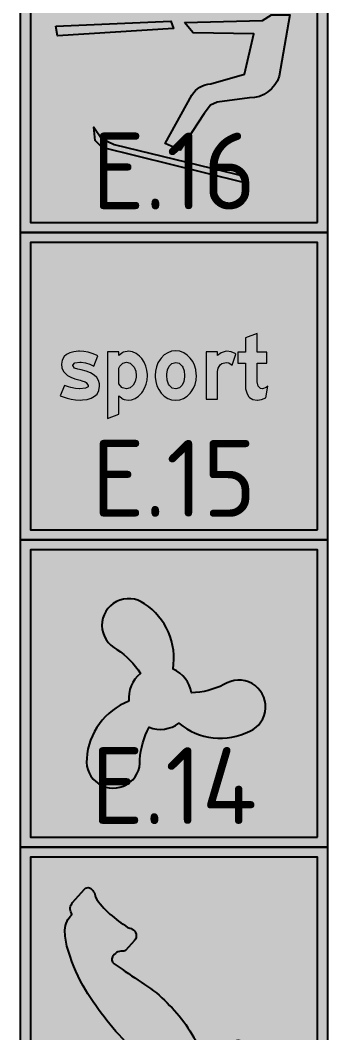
# Model space of a CAD drawing. Header units: metres. Extents: x -13 to 18, y 0 to 1289.
# Drawn here: x -5 to 5, y 683.96 to 716.91 of the extents above; entities that cross this region are included whole.
import ezdxf
from ezdxf.enums import TextEntityAlignment as Align

# ---------------------------------------------------------------- set-up
doc = ezdxf.new("R2010")
doc.units = ezdxf.units.M
doc.styles.add('NLCS-ISO', font='NLCS-ISO.ttf')

# ---------------------------------------------------------------- blocks, each defined once
blk = doc.blocks.new('SVV-VERKEERSTEKEN_E14-SO')
h = blk.add_hatch(color=7)
h.dxf.hatch_style = 1
h.paths.add_polyline_path([(4.670000000000016, 0.3300000000000409), (4.670000000000016, 9.669999999999959), (-4.670000000000016, 9.669999999999959), (-4.670000000000016, 0.3300000000000409)], flags=16)
h.paths.add_polyline_path([(5, 0), (5, 10), (-5, 10), (-5, 0)])
h = blk.add_hatch(color=146)
h.dxf.hatch_style = 1
h.paths.add_polyline_path([(4.670000000000016, 0.3300000000000409), (4.670000000000016, 9.669999999999959), (-4.670000000000016, 9.669999999999959), (-4.670000000000016, 0.3300000000000409)])
edge = h.paths.add_edge_path(flags=16)
edge.add_arc((5.530657049935739, 10.4749580115263), 9.84352022295202, 210.4357743423653, 224.633286919265, ccw=False)
edge.add_arc((2.369224123767627, 8.416689226073625), 6.077545523931341, 195.591183596211, 208.8032817395133, ccw=False)
edge.add_arc((-1.285289224449825, 7.311835800501027), 2.262036312188956, 180.304103476097, 193.5144936772664, ccw=False)
edge.add_arc((-2.813463997911919, 7.277584575218597), 0.7341667710878665, 154.8591641133509, 178.2636698714566, ccw=False)
edge.add_arc((-2.934186069663256, 7.334239882132627), 0.6008114471991746, 131.1413135052801, 154.8591641135217, ccw=False)
edge.add_arc((-3.379524047107575, 7.820106781628395), 0.06017491904770264, 326.2833188613317, 392.2566284446569)
edge.add_arc((-3.086305121399668, 8.00516157562323), 0.2865564109093259, 137.9384665713882, 212.2566284455679, ccw=False)
edge.add_line((-3.299051987400162, 8.197133833098633), (-2.905583526624469, 8.63318216112566))
edge.add_arc((-2.798541509149295, 8.543089245211279), 0.1399097101816422, 69.92524618246051, 139.9140438136932, ccw=False)
edge.add_arc((-2.906536293673208, 8.362177266888214), 0.3491223822308181, 2.0357287805745727, 63.45587540944649, ccw=False)
edge.add_arc((-0.28306740012138, 9.848644331493224), 2.710446986692896, 212.9458270726794, 228.4248465827743)
edge.add_arc((1.806815284280477, 12.3868579032991), 5.997318677438612, 229.5804422572424, 236.4541784186926)
edge.add_arc((-1.686420720947384, 6.664655208144077), 0.7456016843777773, 64.06005483435268, 76.1014969652096, ccw=False)
edge.add_arc((-1.464359900794302, 7.121161162728089), 0.2379515150507899, -42.154384519385985, 64.06005483462633, ccw=False)
edge.add_line((-1.287957128002745, 6.9614646215432), (-1.57767193833206, 6.641442061997623))
edge.add_arc((-1.632119565293245, 6.697991498021939), 0.07850084583221202, 271.0443012980723, 313.91519293133115, ccw=False)
edge.add_arc((-1.60990437187133, 5.47928586593873), 1.140407244423205, 91.04430129791072, 100.8369060912298)
edge.add_arc((-1.359745852291564, 5.913759747484443), 0.8281713423506609, 124.1222183479308, 138.0812091572685)
edge.add_arc((-1.844020127097733, 6.348560973087268), 0.17734595945233, 138.0812091572067, 236.1152716983458)
edge.add_arc((-16.24087603226601, -15.08856135219797), 25.64550581070314, 55.422193492570216, 56.115271698414006, ccw=False)
edge.add_arc((38.3331806286719, 64.08663310493546), 70.51602016385777, 235.4221934925513, 236.235203437926)
edge.add_arc((-3.024003296534508, 2.225822744341952), 3.896186635112137, 42.4013098591322, 56.23520343797679, ccw=False)
edge.add_arc((-2.846632678781099, 2.043873655889715), 3.896186635108211, 32.30474386964062, 46.13863744848521, ccw=False)
edge.add_arc((60.04787327041166, 41.81141874113036), 70.51602016390892, 212.3047438696398, 213.1177538150145)
edge.add_arc((-20.49216087012792, -10.72753802806628), 25.64550581064493, 32.42467560918959, 33.11775381503338, ccw=False)
edge.add_arc((1.304832966877966, 3.118426481852575), 0.1773459594521305, 212.4246756090675, 310.4587381502065)
edge.add_arc((0.8825122003802165, 3.613622250424951), 0.8281713423523624, 310.4587381503121, 324.4177289596498)
edge.add_arc((0.4418053469287269, 3.37461533007093), 1.14040724441885, 347.7030412160855, 357.4956460094046)
edge.add_arc((1.659549262934137, 3.321354767615685), 0.07850084583292943, 134.6247543775776, 177.4956460108365, ccw=False)
edge.add_line((1.604405510490324, 3.377225595092114), (1.931706093586399, 3.658692179694299))
edge.add_arc((2.086856049396387, 3.478277616183465), 0.2379515150501172, 24.479892473068617, 130.6943318270809, ccw=False)
edge.add_arc((1.624840204495388, 3.267920649385277), 0.7456016843794668, 12.438450342658882, 24.479892473515804, ccw=False)
edge.add_arc((7.434192633322692, 6.614220969207685), 5.997318677443617, 212.0857688888552, 218.9595050503054)
edge.add_arc((4.843552990230061, 4.589690403785893), 2.710446986693681, 220.1151007247899, 235.5941202348848)
edge.add_arc((3.290722626840411, 2.00494839884079), 0.3491223822303015, 25.084071898058312, 86.50421852693017, ccw=False)
edge.add_arc((3.474327572742427, 2.10829848943209), 0.1399097101814935, -51.37409650585539, 18.61470112537728, ccw=False)
edge.add_line((3.561663811176913, 1.99899566028671), (3.115731489566315, 1.6167654436058))
edge.add_arc((2.929242342692984, 1.834334684840209), 0.2865564109086711, 236.2833188621405, 310.6014807363202, ccw=False)
edge.add_arc((2.736776420803514, 1.545926148065973), 0.06017491904727468, 56.28331886212171, 122.2566284454469)
edge.add_arc((2.262414464114299, 2.0034994123953), 0.6008114472021712, 293.6807831938961, 317.3986338021376, ccw=False)
edge.add_arc((2.208853545948088, 2.125625865112942), 0.7341667710861531, 270.27627743595673, 293.6807831940624, ccw=False)
edge.add_arc((2.282031496637719, 3.652431770329674), 2.262036312185038, 255.02545363048722, 268.23584383165655, ccw=False)
edge.add_arc((3.479643099013023, 7.277606987364102), 6.077545523932984, 239.7366655680621, 252.9487637113644, ccw=False)
edge.add_arc((5.617796844842819, 10.38556887564996), 9.843520222955663, 223.9066603883181, 238.1041729652179, ccw=False)
h = blk.add_hatch(color=7)
h.dxf.hatch_style = 1
edge = h.paths.add_edge_path()
edge.add_arc((5.530657049935739, 10.4749580115263), 9.84352022295202, 210.4357743423653, 224.633286919265, ccw=False)
edge.add_arc((2.369224123767627, 8.416689226073625), 6.077545523931341, 195.591183596211, 208.8032817395133, ccw=False)
edge.add_arc((-1.285289224449825, 7.311835800501027), 2.262036312188956, 180.304103476097, 193.5144936772664, ccw=False)
edge.add_arc((-2.813463997911919, 7.277584575218597), 0.7341667710878665, 154.8591641133509, 178.2636698714566, ccw=False)
edge.add_arc((-2.934186069663256, 7.334239882132627), 0.6008114471991746, 131.1413135052801, 154.8591641135217, ccw=False)
edge.add_arc((-3.379524047107575, 7.820106781628395), 0.06017491904770264, 326.2833188613317, 392.2566284446569)
edge.add_arc((-3.086305121399668, 8.00516157562323), 0.2865564109093259, 137.9384665713882, 212.2566284455679, ccw=False)
edge.add_line((-3.299051987400162, 8.197133833098633), (-2.905583526624469, 8.63318216112566))
edge.add_arc((-2.798541509149295, 8.543089245211279), 0.1399097101816422, 69.92524618246051, 139.9140438136932, ccw=False)
edge.add_arc((-2.906536293673208, 8.362177266888214), 0.3491223822308181, 2.0357287805745727, 63.45587540944649, ccw=False)
edge.add_arc((-0.28306740012138, 9.848644331493224), 2.710446986692896, 212.9458270726794, 228.4248465827743)
edge.add_arc((1.806815284280477, 12.3868579032991), 5.997318677438612, 229.5804422572424, 236.4541784186926)
edge.add_arc((-1.686420720947384, 6.664655208144077), 0.7456016843777773, 64.06005483435268, 76.1014969652096, ccw=False)
edge.add_arc((-1.464359900794302, 7.121161162728089), 0.2379515150507899, -42.154384519385985, 64.06005483462633, ccw=False)
edge.add_line((-1.287957128002745, 6.9614646215432), (-1.57767193833206, 6.641442061997623))
edge.add_arc((-1.632119565293245, 6.697991498021939), 0.07850084583221202, 271.0443012980723, 313.91519293133115, ccw=False)
edge.add_arc((-1.60990437187133, 5.47928586593873), 1.140407244423205, 91.04430129791072, 100.8369060912298)
edge.add_arc((-1.359745852291564, 5.913759747484443), 0.8281713423506609, 124.1222183479308, 138.0812091572685)
edge.add_arc((-1.844020127097733, 6.348560973087268), 0.17734595945233, 138.0812091572067, 236.1152716983458)
edge.add_arc((-16.24087603226601, -15.08856135219797), 25.64550581070314, 55.422193492570216, 56.115271698414006, ccw=False)
edge.add_arc((38.3331806286719, 64.08663310493546), 70.51602016385777, 235.4221934925513, 236.235203437926)
edge.add_arc((-3.024003296534508, 2.225822744341952), 3.896186635112137, 42.4013098591322, 56.23520343797679, ccw=False)
edge.add_arc((-2.846632678781099, 2.043873655889715), 3.896186635108211, 32.30474386964062, 46.13863744848521, ccw=False)
edge.add_arc((60.04787327041166, 41.81141874113036), 70.51602016390892, 212.3047438696398, 213.1177538150145)
edge.add_arc((-20.49216087012792, -10.72753802806628), 25.64550581064493, 32.42467560918959, 33.11775381503338, ccw=False)
edge.add_arc((1.304832966877966, 3.118426481852575), 0.1773459594521305, 212.4246756090675, 310.4587381502065)
edge.add_arc((0.8825122003802165, 3.613622250424951), 0.8281713423523624, 310.4587381503121, 324.4177289596498)
edge.add_arc((0.4418053469287269, 3.37461533007093), 1.14040724441885, 347.7030412160855, 357.4956460094046)
edge.add_arc((1.659549262934137, 3.321354767615685), 0.07850084583292943, 134.6247543775776, 177.4956460108365, ccw=False)
edge.add_line((1.604405510490324, 3.377225595092114), (1.931706093586399, 3.658692179694299))
edge.add_arc((2.086856049396387, 3.478277616183465), 0.2379515150501172, 24.479892473068617, 130.6943318270809, ccw=False)
edge.add_arc((1.624840204495388, 3.267920649385277), 0.7456016843794668, 12.438450342658882, 24.479892473515804, ccw=False)
edge.add_arc((7.434192633322692, 6.614220969207685), 5.997318677443617, 212.0857688888552, 218.9595050503054)
edge.add_arc((4.843552990230061, 4.589690403785893), 2.710446986693681, 220.1151007247899, 235.5941202348848)
edge.add_arc((3.290722626840411, 2.00494839884079), 0.3491223822303015, 25.084071898058312, 86.50421852693017, ccw=False)
edge.add_arc((3.474327572742427, 2.10829848943209), 0.1399097101814935, -51.37409650585539, 18.61470112537728, ccw=False)
edge.add_line((3.561663811176913, 1.99899566028671), (3.115731489566315, 1.6167654436058))
edge.add_arc((2.929242342692984, 1.834334684840209), 0.2865564109086711, 236.2833188621405, 310.6014807363202, ccw=False)
edge.add_arc((2.736776420803514, 1.545926148065973), 0.06017491904727468, 56.28331886212171, 122.2566284454469)
edge.add_arc((2.262414464114299, 2.0034994123953), 0.6008114472021712, 293.6807831938961, 317.3986338021376, ccw=False)
edge.add_arc((2.208853545948088, 2.125625865112942), 0.7341667710861531, 270.27627743595673, 293.6807831940624, ccw=False)
edge.add_arc((2.282031496637719, 3.652431770329674), 2.262036312185038, 255.02545363048722, 268.23584383165655, ccw=False)
edge.add_arc((3.479643099013023, 7.277606987364102), 6.077545523932984, 239.7366655680621, 252.9487637113644, ccw=False)
edge.add_arc((5.617796844842819, 10.38556887564996), 9.843520222955663, 223.9066603883181, 238.1041729652179, ccw=False)
at = {"color": 146}
blk.add_lwpolyline([(5, 0), (5, 10), (-5, 10), (-5, 0)], close=True, dxfattribs=at)
at = {"color": 7}
blk.add_lwpolyline([(4.670000000000016, 0.3300000000000409), (4.670000000000016, 9.669999999999959), (-4.670000000000016, 9.669999999999959), (-4.670000000000016, 0.3300000000000409)], close=True, dxfattribs=at)
at = {"color": 146, "linetype": 'Continuous'}
blk.add_lwpolyline([(-1.474169109937066, 3.559229499675439, -0.06202770107915404), (-2.956401907744294, 5.488504298863518, -0.05771260098291909), (-3.484691643099723, 6.783217527549368, -0.05770512386100454), (-3.547293675150286, 7.299829857276109, -0.102477909260315), (-3.478080385415524, 7.589491460732916, -0.1038596867698265), (-3.329470997805402, 7.786704489222757, 0.2960868220303728), (-3.328636159012603, 7.852222879268538, -0.3361397003259077), (-3.299051987400162, 8.197133833098633), (-2.905583526624469, 8.63318216112566, -0.3152450508732558), (-2.75051807908676, 8.674498823127578, -0.274601774806376), (-2.557634253082142, 8.37457903474251, 0.0676428494111497), (-2.081725073021516, 7.820997063502546, 0.0300013283202638), (-1.507325197764658, 7.38842773133274, -0.05258910306208928), (-1.360273047719602, 7.335139784398507, -0.4997504136303033), (-1.287957128002745, 6.9614646215432), (-1.57767193833206, 6.641442061997623, -0.1892723471385515), (-1.630688849156286, 6.619503691021691, 0.04275432112699931), (-1.824316898511825, 6.599355485003798, 0.06098301638710413), (-1.975981922319988, 6.467041663226155, 0.4559057611415347), (-1.942894730349508, 6.201335288623341, -0.003024133385349212), (-1.686413912129865, 6.02682641786987, 0.003547439980168426), (-0.8585614395233279, 5.464824420712375, -0.06043516499121251), (-0.1469035300451651, 4.85309646995438, -0.06043516499121251), (0.4464927913832071, 4.126082803250029, 0.003547439980168426), (0.9872186697411962, 3.284179313718596, -0.003024133385349212), (1.155135759938275, 3.023335285790836, 0.4559057611415347), (1.419912807798028, 2.983488645988018, 0.06098301638710413), (1.556048091715638, 3.131733077090757, 0.04275432112699931), (1.581123392945301, 3.32478488612378, -0.1892723471385515), (1.604405510490324, 3.377225595092114), (1.931706093586399, 3.658692179694299, -0.4997504136303033), (2.303417329021613, 3.576878507060428, -0.05258910306208928), (2.352941090906825, 3.428516324782777, 0.0300013283202638), (2.770734291098051, 2.843281085153649, 0.0676428494111497), (3.312010381383516, 2.353421165754753, -0.274601774806376), (3.606918121793569, 2.152958015911736, -0.3152450508732558), (3.561663811176913, 1.99899566028671), (3.115731489566315, 1.6167654436058, -0.3361397003259077), (2.770178713208225, 1.595979197368251, 0.2960868220303728), (2.704660323162898, 1.59681403616014, -0.1038596867698265), (2.503724760685145, 1.453277878958033, -0.102477909260315), (2.212393648356738, 1.391467629143335, -0.05770512386100454), (1.697544143491541, 1.467212602452946, -0.05771260098291909), (0.4167120716228965, 2.02832007227471, -0.06202770107915404)], format="xyb", close=True, dxfattribs=at)
at = {"style": 'NLCS-ISO'}
blk.add_attdef('NR-RST', text='', height=2.5, dxfattribs=at).set_placement((0, 10), align=Align.BOTTOM_CENTER)
blk = doc.blocks.new('SVV-VERKEERSTEKEN_E15-SO')
h = blk.add_hatch(color=7)
h.dxf.hatch_style = 1
h.paths.add_polyline_path([(5, 10), (-5.000000000000002, 10), (-4.999999999999998, 0), (5, 0)], flags=17)
h.paths.add_polyline_path([(4.670000000000016, 0.3300000000000409), (-4.670000000000016, 0.3300000000000409), (-4.670000000000016, 9.669999999999959), (4.670000000000016, 9.669999999999959)], flags=16)
h.paths.add_polyline_path([(2.462443985071787, 3.772540991360359, -0.2946089564466879), (0.1586549693047345, 4.03041799018132, -0.2534377654655563), (-0.8086415642908378, 3.899671792798188, 0.1085675324392194), (-1.107252390076154, 2.848245105637016, -1.090792270657519), (-2.839722123256127, 2.88211823730483, -0.2946089564466671), (-1.46449958334199, 4.748319550507859, -0.2534377654673564), (-1.094080844929289, 5.65139602028318, 0.1085675324392167), (-1.85533765333194, 6.435713924841584, -1.090792270657497), (-0.9597677942120777, 7.919140159229173, -0.2946089564466845), (-0.03120131835931073, 5.795061847204921, -0.2534377654648929), (0.5656764768198217, 5.022731574814202, 0.1085675324392162), (1.625544111011655, 5.289840357415579, -1.090792270657487)], flags=0)
h.paths.add_polyline_path([(5, 0), (5, 10), (-5, 10), (-5, 0)])
h = blk.add_hatch(color=7)
h.dxf.hatch_style = 1
h.paths.add_polyline_path([(5, 0), (5, 10), (-5, 10), (-5, 0)])
h.paths.add_polyline_path([(4.670000000000016, 0.3300000000000409), (4.670000000000016, 9.669999999999959), (-4.670000000000016, 9.669999999999959), (-4.670000000000016, 0.3300000000000409)], flags=16)
h = blk.add_hatch(color=146)
h.dxf.hatch_style = 1
h.paths.add_polyline_path([(4.670000000000016, 9.669999999999959), (-4.670000000000016, 9.669999999999959), (-4.670000000000016, 0.3300000000000409), (4.670000000000016, 0.3300000000000409)])
h.paths.add_polyline_path([(-0.03120131835930806, 5.79506184720492, -0.2534377654648914), (0.5656764768198173, 5.022731574814202, 0.1085675324392184), (1.625544111011664, 5.289840357415585, -1.090792270657483), (2.462443985071729, 3.772540991360358, -0.2946089564466814), (0.1586549693047345, 4.03041799018132, -0.2534377654655566), (-0.8086415642908378, 3.899671792798188, 0.1085675324392173), (-1.107252390076155, 2.848245105637034, -1.090792270657458), (-2.839722123256138, 2.88211823730461, -0.294608956446696), (-1.46449958334199, 4.748319550507858, -0.2534377654673589), (-1.094080844929294, 5.651396020283187, 0.1085675324392164), (-1.855337653331958, 6.435713924841593, -1.090792270657486), (-0.9597677942120981, 7.919140159229187, -0.2946089564466878)], flags=16)
h = blk.add_hatch(color=7)
h.dxf.hatch_style = 1
edge = h.paths.add_edge_path()
edge.add_arc((-0.7059350130921302, 2.749517354602233), 2.137903277885953, 110.7822332494953, 176.4440156610225)
edge.add_arc((-1.974960970195866, 2.789807356792892), 0.8696741634100612, 173.9069063795683, 363.8528925985522)
edge.add_arc((1.434650498852989, 2.694447916704746), 2.546551368433357, 151.752783234248, 176.5375544255537, ccw=False)
edge.add_arc((-0.4456819774654832, 4.85793312929809), 1.024697248312403, 249.2548709789832, 306.1407749943228)
edge.add_arc((1.510386162974214, 5.686755276381461), 2.137903277886061, 230.7822332494971, 296.4440156610244)
edge.add_arc((2.110006976110412, 4.567601558372417), 0.8696741634101676, 293.9069063795756, 483.852892598552)
edge.add_arc((0.4877849392020153, 7.568091427651098), 2.546551368432656, 271.7527832340314, 296.537554425337, ccw=False)
edge.add_arc((-0.4456819774642327, 4.857933129298999), 1.024697248310958, 9.254870979172631, 66.14077499436684)
edge.add_arc((-2.141497082278647, 6.137526756910574), 2.137903277885978, 350.7822332494942, 416.4440156610228)
edge.add_arc((-1.47209193831111, 7.216390472728904), 0.8696741634100847, 53.90690637957195, 243.852892598548)
edge.add_arc((-3.259481370450317, 4.311260043547861), 2.5465513684328, 31.752783234030176, 56.537554425335315, ccw=False)
edge.add_arc((-0.4456819774762835, 4.857933129302296), 1.0246972483022, 129.2548709788965, 186.1407749946255)
at = {"color": 146}
blk.add_lwpolyline([(5, 0), (5, 10), (-5, 10), (-5, 0)], close=True, dxfattribs=at)
at = {"color": 7}
blk.add_lwpolyline([(4.670000000000016, 0.3300000000000409), (4.670000000000016, 9.669999999999959), (-4.670000000000016, 9.669999999999959), (-4.670000000000016, 0.3300000000000409)], close=True, dxfattribs=at)
at = {"color": 146, "flags": 128}
blk.add_lwpolyline([(-1.46449958334199, 4.748319550507858, 0.2946089564466879), (-2.839722123256138, 2.882118237304667, 1.090792270657474), (-1.107252390076155, 2.848245105637034, -0.1085675324392177), (-0.8086415642908378, 3.899671792798188, 0.2534377654655563), (0.1586549693047345, 4.03041799018132, 0.2946089564466879), (2.462443985071786, 3.772540991360358, 1.090792270657474), (1.625544111011664, 5.289840357415585, -0.1085675324392177), (0.5656764768198173, 5.022731574814202, 0.2534377654648913), (-0.03120131835930806, 5.79506184720492, 0.2946089564466879), (-0.9597677942120981, 7.919140159229187, 1.090792270657474), (-1.855337653331958, 6.435713924841593, -0.1085675324392177), (-1.094080844929294, 5.651396020283187, 0.2534377654673578)], format="xyb", close=True, dxfattribs=at)
at = {"style": 'NLCS-ISO'}
blk.add_attdef('NR-RST', text='', height=2.5, dxfattribs=at).set_placement((0, 10), align=Align.BOTTOM_CENTER)
blk = doc.blocks.new('SVV-VERKEERSTEKEN_E16-SO')
h = blk.add_hatch(color=7)
h.dxf.hatch_style = 1
h.paths.add_polyline_path([(5, 0), (5, 10), (-5, 10), (-5, 0)])
h.paths.add_polyline_path([(4.670000000000016, 0.3300000000000409), (4.670000000000016, 9.669999999999959), (-4.670000000000016, 9.669999999999959), (-4.670000000000016, 0.3300000000000409)], flags=16)
h = blk.add_hatch(color=146)
h.dxf.hatch_style = 1
h.paths.add_polyline_path([(4.670000000000016, 9.669999999999959), (-4.670000000000016, 9.669999999999959), (-4.670000000000016, 0.3300000000000409), (4.670000000000016, 0.3300000000000409)])
h.paths.add_polyline_path([(2.707015660238596, 6.712186302288956), (2.707015660238596, 6.102627294112779), (3.021501517960075, 6.102627294112779), (3.021501517960075, 5.749316021857794), (2.707015660238596, 5.749316021857794), (2.707015660238596, 5.143639555134996), (2.734193450412079, 4.998044250634337), (2.815726820932412, 4.926217233747309), (2.875906213459359, 4.918452150840608), (2.998206269239915, 4.959218836100831), (3.04673803740684, 4.998044250634337), (2.984617374153231, 4.621437729659249), (2.846787152559216, 4.563199607858962), (2.710893437837399, 4.541216801065787), (2.563361626464598, 4.56514087858568), (2.437297992896418, 4.644760015576082), (2.363410741616974, 4.778680658519988), (2.330409139263509, 4.916510880113947), (2.324585327083469, 5.011633145721078), (2.324585327083469, 5.749316021857794), (2.074161403342316, 5.749316021857794), (2.074161403342316, 6.102627294112779), (2.324585327083469, 6.102627294112779), (2.324585327083469, 6.574356080694997)], flags=16)
h.paths.add_polyline_path([(1.860621623408008, 6.114274918472859), (1.984862949915225, 6.059919338125894), (2.010099469362046, 6.044389172312492), (1.889740684308151, 5.679430275697484), (1.781029523614279, 5.757081104764495), (1.691731070187245, 5.772611270577897), (1.55972466077327, 5.737668397497771), (1.501486538972983, 5.693019170784225), (1.433542063539335, 5.588190551543732), (1.418011897725933, 5.477538120123199), (1.418011897725933, 4.578729773672364), (1.043346647477563, 4.578729773672364), (1.043346647477563, 6.112333647746141), (1.418011897725933, 6.112333647746141), (1.418011897725933, 6.001681216325665), (1.534488141326506, 6.089038399026037), (1.662612009287102, 6.129805084286261), (1.715026318907348, 6.133687625739583)], flags=16)
h.paths.add_polyline_path([(0.4318463685747247, 6.011387569959027), (0.5308511756351777, 5.912382762898574), (0.6104432754288496, 5.801730331478041), (0.6686813972291361, 5.679430275697484), (0.7075068117626415, 5.545482595556848), (0.7249782483027616, 5.40182856178285), (0.7269195190294226, 5.34359043998262), (0.7172131653960037, 5.196053864755243), (0.6861528337691993, 5.058223643161284), (0.6356797948756707, 4.932041045927349), (0.5484990913322179, 4.794387303490339), (0.4260225563946847, 4.671910768552834), (0.3114875835208295, 4.598142480939146), (0.1853049862868943, 4.555434524952261), (0.05718111832629802, 4.541845629865577), (-0.0806491032676604, 4.555434524952261), (-0.2048904297749345, 4.600083751665807), (-0.3194254026487897, 4.675793310006156), (-0.4203714804359038, 4.776739387793327), (-0.4980223095029146, 4.891274360667182), (-0.5562604313032011, 5.013574416447739), (-0.5931445751100455, 5.147522096588375), (-0.6106160116501087, 5.291176130362373), (-0.6125572823768266, 5.34359043998262), (-0.6028509287434076, 5.491127015209941), (-0.5717905971166033, 5.628957236803899), (-0.5213175582230178, 5.757081104764495), (-0.4514318120627081, 5.871616077638407), (-0.4203714804359038, 5.912382762898574), (-0.3174841319220718, 6.015270111412406), (-0.2029491590482166, 6.089038399026037), (-0.07676656181428143, 6.133687625739583), (0.05718111832629802, 6.147276520826324), (0.1911287984669343, 6.133687625739583), (0.3173113957008695, 6.087097128299376)], flags=16)
h.paths.add_polyline_path([(0.1639510082934521, 5.747374751131133), (0.2778181840373009, 5.640076835526429), (0.3270177493342317, 5.496950827389981), (0.3445644289257359, 5.323677366423851), (0.3173113957008695, 5.153345908768358), (0.264897086080623, 5.034928394441181), (0.1833637155602332, 4.947571211740751), (0.05718111832629802, 4.910687067933907), (-0.05541258382089609, 4.937864858107389), (-0.1689653343160842, 5.04705019512204), (-0.2204205955883367, 5.190230052575203), (-0.2386807106473725, 5.370548688783174), (-0.2107142419549177, 5.531893700470164), (-0.1563586616080102, 5.64836994407068), (-0.06900147890763719, 5.737668397497771), (0.05718111832629802, 5.772611270577897)], flags=0)
h.paths.add_polyline_path([(-1.047401925152144, 5.896852597085172), (-0.9697510960851332, 5.780376353484598), (-0.9134542450115077, 5.656135026977381), (-0.8785113719313813, 5.522187346836745), (-0.8616272942265653, 5.36389911835397), (-0.8726875597513413, 5.197995135481904), (-0.9037478913781456, 5.060164913887945), (-0.954220930271731, 4.93398231665401), (-1.03306587998955, 4.801863752261909), (-1.150289273665976, 4.675793310006156), (-1.26288297581317, 4.600083751665807), (-1.387124302320387, 4.55931706640564), (-1.478364026474139, 4.549610712772278), (-1.639003764659293, 4.573171207706025), (-1.752083198935395, 4.656380602739432), (-1.790908613468901, 4.687440934366236), (-1.790908613468901, 4.091470821276801), (-2.167515134443988, 3.949758058229463), (-2.167515134443988, 6.112333647746141), (-1.790908613468901, 6.112333647746141), (-1.790908613468901, 6.001681216325665), (-1.655315863799785, 6.101257141863925), (-1.49842382398316, 6.136382225404986), (-1.348298887786882, 6.11621618919952), (-1.227940102732987, 6.063801879579273), (-1.117287671312454, 5.976444696878843)], flags=16)
h.paths.add_polyline_path([(-1.323062368340118, 5.652252485524059), (-1.297825848893297, 5.613427070990497), (-1.24541153927305, 5.487244473756618), (-1.224903329314913, 5.318621414100733), (-1.259000434359791, 5.157228450221737), (-1.323062368340118, 5.036869665167842), (-1.422067175400571, 4.943688670287429), (-1.548249772634449, 4.910687067933907), (-1.685257547470229, 4.948052824707304), (-1.790908613468901, 5.079577621154726), (-1.790908613468901, 5.582366739363692), (-1.757907011115435, 5.64836994407068), (-1.664726016235022, 5.745433480404472), (-1.548249772634449, 5.778435082757937), (-1.427890987580554, 5.747374751131133)], flags=0)
h.paths.add_polyline_path([(-2.472294638532105, 5.986151050512262), (-2.610124860126064, 5.652252485524059), (-2.742131269539982, 5.716314419504329), (-2.876078949680618, 5.757081104764495), (-3.013909171274577, 5.776493812031276), (-3.060499668714783, 5.778435082757937), (-3.223566409755563, 5.755139834037834), (-3.287628343735889, 5.687195358604185), (-3.28956961446255, 5.673606463517444), (-3.237155304842304, 5.588190551543732), (-3.126502873421771, 5.549365137010227), (-3.023615524907939, 5.526069888290124), (-2.854724971687176, 5.483361932303239), (-2.713012208639896, 5.429006351956332), (-2.600418506492645, 5.359120605796022), (-2.513061323792272, 5.277587235275632), (-2.456764472718703, 5.182464969668501), (-2.425704141091842, 5.073753808974686), (-2.419880328911859, 5.003868062814377), (-2.441234306905301, 4.860214029040378), (-2.50335497015891, 4.743737785439805), (-2.582947069952581, 4.669969497826173), (-2.689716959919735, 4.609790105299226), (-2.81978209860705, 4.570964690765663), (-2.971201215287749, 4.551551983498939), (-3.044969502901381, 4.549610712772278), (-3.198329890308798, 4.557375795678979), (-3.343925194809458, 4.574847232219042), (-3.479814145676755, 4.605907563845847), (-3.607938013637352, 4.648615519832731), (-3.699177737791103, 4.687440934366236), (-3.561347516197145, 5.019398228627779), (-3.431282377509831, 4.980572814094273), (-3.353631548442905, 4.961160106827492), (-3.198329890308798, 4.924275963020648), (-3.070206022348202, 4.910687067933907), (-3.060499668714783, 4.910687067933907), (-2.881902761860658, 4.930099775200688), (-2.79648684988689, 4.982514084820934), (-2.786780496253527, 5.019398228627779), (-2.852783700960515, 5.124226847868272), (-2.88578530331398, 5.141698284408335), (-3.000320276187864, 5.1746998867618), (-3.050793315081421, 5.190230052575203), (-3.221625139028902, 5.242644362195449), (-3.35945536062286, 5.295058671815696), (-3.480068015850122, 5.361054275619324), (-3.592407847823949, 5.475596849396538), (-3.646763428170857, 5.595955634450434), (-3.662293593984259, 5.714373148777668), (-3.638998345264156, 5.850262099644965), (-3.571053869830507, 5.962855801792159), (-3.501168123670197, 6.024976465045768), (-3.390515692249664, 6.085155857572715), (-3.258509282835746, 6.12204000137956), (-3.079646659060899, 6.140152672141539), (-2.930434530027526, 6.131746355012922), (-2.792604308433567, 6.106509835566158), (-2.658656628292931, 6.067684421032595), (-2.524708948152295, 6.011387569959027)], flags=16)
h = blk.add_hatch(color=7)
h.dxf.hatch_style = 1
h.paths.add_polyline_path([(2.734193450412079, 4.998044250634337), (2.707015660238596, 5.143639555134996), (2.707015660238596, 5.749316021857794), (3.021501517960075, 5.749316021857794), (3.021501517960075, 6.102627294112779), (2.707015660238596, 6.102627294112779), (2.707015660238596, 6.712186302288956), (2.324585327083469, 6.574356080694997), (2.324585327083469, 6.102627294112779), (2.074161403342316, 6.102627294112779), (2.074161403342316, 5.749316021857794), (2.324585327083469, 5.749316021857794), (2.324585327083469, 5.011633145721078), (2.330409139263509, 4.916510880113947), (2.363410741616974, 4.778680658519988), (2.42553140487064, 4.666086956372794), (2.452709195044065, 4.63502662474599), (2.563361626464598, 4.56514087858568), (2.707015660238596, 4.541845629865577), (2.714780743145297, 4.541845629865577), (2.846787152559216, 4.563199607858962), (2.984617374153231, 4.621437729659249), (3.04673803740684, 4.998044250634337), (2.998206269239915, 4.959218836100831), (2.875906213459359, 4.918452150840608), (2.815726820932412, 4.926217233747309)])
h = blk.add_hatch(color=7)
h.dxf.hatch_style = 1
h.paths.add_polyline_path([(-3.198329890308798, 4.557375795678979), (-3.044969502901381, 4.549610712772278), (-2.971201215287749, 4.551551983498939), (-2.81978209860705, 4.570964690765663), (-2.689716959919735, 4.609790105299226), (-2.582947069952581, 4.669969497826173), (-2.50335497015891, 4.743737785439805), (-2.441234306905301, 4.860214029040378), (-2.419880328911859, 5.003868062814377), (-2.425704141091842, 5.073753808974686), (-2.456764472718703, 5.182464969668501), (-2.513061323792272, 5.277587235275632), (-2.600418506492645, 5.359120605796022), (-2.713012208639896, 5.429006351956332), (-2.854724971687176, 5.483361932303239), (-3.023615524907939, 5.526069888290124), (-3.126502873421771, 5.549365137010227), (-3.237155304842304, 5.588190551543732), (-3.28956961446255, 5.673606463517444), (-3.287628343735889, 5.687195358604185), (-3.223566409755563, 5.755139834037834), (-3.060499668714783, 5.778435082757937), (-3.013909171274577, 5.776493812031276), (-2.876078949680618, 5.757081104764495), (-2.742131269539982, 5.716314419504329), (-2.610124860126064, 5.652252485524059), (-2.472294638532105, 5.986151050512262), (-2.524708948152295, 6.011387569959027), (-2.658656628292931, 6.067684421032595), (-2.792604308433567, 6.106509835566158), (-2.930434530027526, 6.131746355012922), (-3.068264751621484, 6.139511437919623), (-3.105148895428329, 6.137570167192962), (-3.258509282835746, 6.12204000137956), (-3.390515692249664, 6.085155857572715), (-3.501168123670197, 6.024976465045768), (-3.571053869830507, 5.962855801792159), (-3.638998345264156, 5.850262099644965), (-3.662293593984259, 5.714373148777668), (-3.646763428170857, 5.595955634450434), (-3.592407847823949, 5.475596849396538), (-3.493403040763496, 5.374650771609424), (-3.462342709136692, 5.351355522889321), (-3.35945536062286, 5.295058671815696), (-3.221625139028902, 5.242644362195449), (-3.050793315081421, 5.190230052575203), (-3.000320276187892, 5.1746998867618), (-2.88578530331398, 5.141698284408335), (-2.852783700960515, 5.124226847868272), (-2.786780496253527, 5.019398228627779), (-2.79648684988689, 4.982514084820934), (-2.881902761860658, 4.930099775200688), (-3.060499668714783, 4.910687067933907), (-3.070206022348202, 4.910687067933907), (-3.198329890308798, 4.924275963020648), (-3.35363154844282, 4.961160106827492), (-3.431282377509831, 4.980572814094273), (-3.561347516197145, 5.019398228627779), (-3.699177737791103, 4.687440934366236), (-3.607938013637352, 4.648615519832731), (-3.479814145676755, 4.605907563845847), (-3.343925194809458, 4.574847232219042)])
h = blk.add_hatch(color=7)
h.dxf.hatch_style = 1
h.paths.add_polyline_path([(-1.150289273665976, 4.675793310006156), (-1.047401925152144, 4.786445741426689), (-1.026047947158702, 4.813623531600115), (-0.954220930271731, 4.93398231665401), (-0.9037478913781456, 5.060164913887945), (-0.8726875597513413, 5.197995135481904), (-0.8629812061179791, 5.34359043998262), (-0.8629812061179791, 5.376592042336085), (-0.8785113719313813, 5.522187346836745), (-0.9134542450115077, 5.656135026977381), (-0.9697510960851332, 5.780376353484598), (-1.047401925152144, 5.896852597085172), (-1.117287671312454, 5.976444696878843), (-1.227940102732987, 6.063801879579273), (-1.348298887786882, 6.11621618919952), (-1.478364026474139, 6.133687625739583), (-1.519130711734306, 6.131746355012922), (-1.64919585042162, 6.102627294112779), (-1.666667286961683, 6.092920940479416), (-1.790908613468901, 6.001681216325665), (-1.790908613468901, 6.112333647746141), (-2.167515134443988, 6.112333647746141), (-2.167515134443988, 3.949758058229463), (-1.790908613468901, 4.091470821276801), (-1.790908613468901, 4.687440934366236), (-1.752083198935395, 4.656380602739432), (-1.64919585042162, 4.580671044399082), (-1.623959330974799, 4.570964690765663), (-1.478364026474139, 4.549610712772278), (-1.387124302320387, 4.55931706640564), (-1.26288297581317, 4.600083751665807)])
h.paths.add_polyline_path([(-1.427890987580554, 5.747374751131133), (-1.323062368340118, 5.652252485524059), (-1.297825848893297, 5.613427070990497), (-1.24541153927305, 5.487244473756618), (-1.227940102732987, 5.34359043998262), (-1.229881373459648, 5.295058671815696), (-1.259000434359791, 5.157228450221737), (-1.323062368340118, 5.036869665167842), (-1.422067175400571, 4.943688670287429), (-1.548249772634449, 4.910687067933907), (-1.676373640595045, 4.94562994101409), (-1.695786347861826, 4.961160106827492), (-1.790908613468901, 5.079577621154726), (-1.790908613468901, 5.582366739363692), (-1.757907011115435, 5.64836994407068), (-1.664726016235022, 5.745433480404472), (-1.548249772634449, 5.778435082757937)], flags=16)
h = blk.add_hatch(color=7)
h.dxf.hatch_style = 1
h.paths.add_polyline_path([(0.1639510082934521, 5.747374751131133), (0.264897086080623, 5.652252485524059), (0.2843097933473473, 5.621192153897198), (0.3270177493342317, 5.496950827389981), (0.3425479151476338, 5.34359043998262), (0.3406066444209728, 5.298941213269075), (0.3173113957008695, 5.153345908768358), (0.264897086080623, 5.034928394441181), (0.1833637155602332, 4.947571211740751), (0.05718111832629802, 4.910687067933907), (-0.05541258382089609, 4.937864858107389), (-0.1563586616080102, 5.034928394441181), (-0.1757713688747913, 5.065988726067985), (-0.2204205955883367, 5.190230052575203), (-0.2359507614017389, 5.34359043998262), (-0.2359507614017389, 5.386298395969447), (-0.2107142419549177, 5.531893700470164), (-0.1563586616080102, 5.64836994407068), (-0.06900147890763719, 5.737668397497771), (0.05718111832629802, 5.772611270577897)], flags=16)
h.paths.add_polyline_path([(-0.2029491590482166, 6.089038399026037), (-0.3174841319220718, 6.015270111412406), (-0.4203714804359038, 5.912382762898574), (-0.4514318120627081, 5.871616077638407), (-0.5213175582230178, 5.757081104764495), (-0.5717905971166033, 5.628957236803899), (-0.6028509287434076, 5.491127015209941), (-0.6125572823768266, 5.34359043998262), (-0.6106160116501087, 5.291176130362373), (-0.5931445751100455, 5.147522096588375), (-0.5562604313032011, 5.013574416447739), (-0.4980223095029146, 4.891274360667182), (-0.4203714804359038, 4.776739387793327), (-0.3194254026487897, 4.675793310006156), (-0.2048904297749345, 4.600083751665807), (-0.0806491032676604, 4.555434524952261), (0.05718111832629802, 4.541845629865577), (0.1853049862868943, 4.555434524952261), (0.3114875835208295, 4.598142480939146), (0.4260225563946847, 4.671910768552834), (0.5308511756351777, 4.776739387793327), (0.561911507261982, 4.815564802326833), (0.6356797948756707, 4.932041045927349), (0.6861528337691993, 5.058223643161284), (0.7172131653960037, 5.196053864755243), (0.7269195190294226, 5.34359043998262), (0.7249782483027616, 5.40182856178285), (0.7075068117626415, 5.545482595556848), (0.6686813972291361, 5.679430275697484), (0.6104432754288496, 5.801730331478041), (0.5308511756351777, 5.912382762898574), (0.4318463685747247, 6.011387569959027), (0.3173113957008695, 6.087097128299376), (0.1911287984669343, 6.133687625739583), (0.05718111832629802, 6.147276520826324), (-0.07676656181428143, 6.133687625739583)])
h = blk.add_hatch(color=7)
h.dxf.hatch_style = 1
h.paths.add_polyline_path([(1.418011897725933, 6.001681216325665), (1.418011897725933, 6.112333647746141), (1.043346647477563, 6.112333647746141), (1.043346647477563, 4.578729773672364), (1.418011897725933, 4.578729773672364), (1.418011897725933, 5.477538120123199), (1.433542063539335, 5.588190551543732), (1.501486538972983, 5.693019170784225), (1.55972466077327, 5.737668397497771), (1.691731070187245, 5.772611270577897), (1.781029523614279, 5.757081104764495), (1.889740684308151, 5.679430275697484), (2.010099469362046, 6.044389172312492), (1.984862949915225, 6.059919338125894), (1.860621623408008, 6.114274918472859), (1.715026318907348, 6.133687625739583), (1.662612009287102, 6.129805084286261), (1.534488141326506, 6.089038399026037)])
h = blk.add_hatch(color=146)
h.dxf.hatch_style = 1
h.paths.add_polyline_path([(-1.227940102732987, 5.34359043998262), (-1.24541153927305, 5.487244473756618), (-1.297825848893297, 5.613427070990497), (-1.323062368340118, 5.652252485524059), (-1.427890987580554, 5.747374751131133), (-1.548249772634449, 5.778435082757937), (-1.664726016235022, 5.745433480404472), (-1.757907011115435, 5.64836994407068), (-1.790908613468901, 5.582366739363692), (-1.790908613468901, 5.079577621154726), (-1.695786347861826, 4.961160106827492), (-1.676373640595045, 4.94562994101409), (-1.548249772634449, 4.910687067933907), (-1.422067175400571, 4.943688670287429), (-1.323062368340118, 5.036869665167842), (-1.259000434359791, 5.157228450221737), (-1.229881373459648, 5.295058671815696)])
h = blk.add_hatch(color=146)
h.dxf.hatch_style = 1
h.paths.add_polyline_path([(0.3270177493342317, 5.496950827389981), (0.2843097933473473, 5.621192153897198), (0.264897086080623, 5.652252485524059), (0.1639510082934521, 5.747374751131133), (0.05718111832629802, 5.772611270577897), (-0.06900147890763719, 5.737668397497771), (-0.1563586616080102, 5.64836994407068), (-0.2107142419549177, 5.531893700470164), (-0.2359507614017389, 5.386298395969447), (-0.2359507614017389, 5.34359043998262), (-0.2204205955883367, 5.190230052575203), (-0.1757713688747913, 5.065988726067985), (-0.1563586616080102, 5.034928394441181), (-0.05541258382089609, 4.937864858107389), (0.05718111832629802, 4.910687067933907), (0.1833637155602332, 4.947571211740751), (0.264897086080623, 5.034928394441181), (0.3173113957008695, 5.153345908768358), (0.3406066444209728, 5.298941213269075), (0.3425479151476338, 5.34359043998262)])
at = {"color": 146}
blk.add_lwpolyline([(5, 0), (5, 10), (-5, 10), (-5, 0)], close=True, dxfattribs=at)
at = {"color": 7}
blk.add_lwpolyline([(4.670000000000016, 0.3300000000000409), (4.670000000000016, 9.669999999999959), (-4.670000000000016, 9.669999999999959), (-4.670000000000016, 0.3300000000000409)], close=True, dxfattribs=at)
at = {"color": 146, "lineweight": 0}
for points in [[(2.734193450412079, 4.998044250634337), (2.707015660238596, 5.143639555134996), (2.707015660238596, 5.749316021857794), (3.021501517960075, 5.749316021857794), (3.021501517960075, 6.102627294112779), (2.707015660238596, 6.102627294112779), (2.707015660238596, 6.712186302288956), (2.324585327083469, 6.574356080694997), (2.324585327083469, 6.102627294112779), (2.074161403342316, 6.102627294112779), (2.074161403342316, 5.749316021857794), (2.324585327083469, 5.749316021857794), (2.324585327083469, 5.011633145721078), (2.330409139263509, 4.916510880113947), (2.363410741616974, 4.778680658519988), (2.42553140487064, 4.666086956372794), (2.452709195044065, 4.63502662474599), (2.563361626464598, 4.56514087858568), (2.707015660238596, 4.541845629865577), (2.714780743145297, 4.541845629865577), (2.846787152559216, 4.563199607858962), (2.984617374153231, 4.621437729659249), (3.04673803740684, 4.998044250634337), (2.998206269239915, 4.959218836100831), (2.875906213459359, 4.918452150840608), (2.815726820932412, 4.926217233747309)], [(-3.198329890308798, 4.557375795678979), (-3.044969502901381, 4.549610712772278), (-2.971201215287749, 4.551551983498939), (-2.81978209860705, 4.570964690765663), (-2.689716959919735, 4.609790105299226), (-2.582947069952581, 4.669969497826173), (-2.50335497015891, 4.743737785439805), (-2.441234306905301, 4.860214029040378), (-2.419880328911859, 5.003868062814377), (-2.425704141091842, 5.073753808974686), (-2.456764472718703, 5.182464969668501), (-2.513061323792272, 5.277587235275632), (-2.600418506492645, 5.359120605796022), (-2.713012208639896, 5.429006351956332), (-2.854724971687176, 5.483361932303239), (-3.023615524907939, 5.526069888290124), (-3.126502873421771, 5.549365137010227), (-3.237155304842304, 5.588190551543732), (-3.28956961446255, 5.673606463517444), (-3.287628343735889, 5.687195358604185), (-3.223566409755563, 5.755139834037834), (-3.060499668714783, 5.778435082757937), (-3.013909171274577, 5.776493812031276), (-2.876078949680618, 5.757081104764495), (-2.742131269539982, 5.716314419504329), (-2.610124860126064, 5.652252485524059), (-2.472294638532105, 5.986151050512262), (-2.524708948152295, 6.011387569959027), (-2.658656628292931, 6.067684421032595), (-2.792604308433567, 6.106509835566158), (-2.930434530027526, 6.131746355012922), (-3.068264751621484, 6.139511437919623), (-3.105148895428329, 6.137570167192962), (-3.258509282835746, 6.12204000137956), (-3.390515692249664, 6.085155857572715), (-3.501168123670197, 6.024976465045768), (-3.571053869830507, 5.962855801792159), (-3.638998345264156, 5.850262099644965), (-3.662293593984259, 5.714373148777668), (-3.646763428170857, 5.595955634450434), (-3.592407847823949, 5.475596849396538), (-3.493403040763496, 5.374650771609424), (-3.462342709136692, 5.351355522889321), (-3.35945536062286, 5.295058671815696), (-3.221625139028902, 5.242644362195449), (-3.050793315081421, 5.190230052575203), (-3.000320276187892, 5.1746998867618), (-2.88578530331398, 5.141698284408335), (-2.852783700960515, 5.124226847868272), (-2.786780496253527, 5.019398228627779), (-2.79648684988689, 4.982514084820934), (-2.881902761860658, 4.930099775200688), (-3.060499668714783, 4.910687067933907), (-3.070206022348202, 4.910687067933907), (-3.198329890308798, 4.924275963020648), (-3.35363154844282, 4.961160106827492), (-3.431282377509831, 4.980572814094273), (-3.561347516197145, 5.019398228627779), (-3.699177737791103, 4.687440934366236), (-3.607938013637352, 4.648615519832731), (-3.479814145676755, 4.605907563845847), (-3.343925194809458, 4.574847232219042)], [(-1.150289273665976, 4.675793310006156), (-1.047401925152144, 4.786445741426689), (-1.026047947158702, 4.813623531600115), (-0.954220930271731, 4.93398231665401), (-0.9037478913781456, 5.060164913887945), (-0.8726875597513413, 5.197995135481904), (-0.8629812061179791, 5.34359043998262), (-0.8629812061179791, 5.376592042336085), (-0.8785113719313813, 5.522187346836745), (-0.9134542450115077, 5.656135026977381), (-0.9697510960851332, 5.780376353484598), (-1.047401925152144, 5.896852597085172), (-1.117287671312454, 5.976444696878843), (-1.227940102732987, 6.063801879579273), (-1.348298887786882, 6.11621618919952), (-1.478364026474139, 6.133687625739583), (-1.519130711734306, 6.131746355012922), (-1.64919585042162, 6.102627294112779), (-1.666667286961683, 6.092920940479416), (-1.790908613468901, 6.001681216325665), (-1.790908613468901, 6.112333647746141), (-2.167515134443988, 6.112333647746141), (-2.167515134443988, 3.949758058229463), (-1.790908613468901, 4.091470821276801), (-1.790908613468901, 4.687440934366236), (-1.752083198935395, 4.656380602739432), (-1.64919585042162, 4.580671044399082), (-1.623959330974799, 4.570964690765663), (-1.478364026474139, 4.549610712772278), (-1.387124302320387, 4.55931706640564), (-1.26288297581317, 4.600083751665807)], [(-0.2029491590482166, 6.089038399026037), (-0.3174841319220718, 6.015270111412406), (-0.4203714804359038, 5.912382762898574), (-0.4514318120627081, 5.871616077638407), (-0.5213175582230178, 5.757081104764495), (-0.5717905971166033, 5.628957236803899), (-0.6028509287434076, 5.491127015209941), (-0.6125572823768266, 5.34359043998262), (-0.6106160116501087, 5.291176130362373), (-0.5931445751100455, 5.147522096588375), (-0.5562604313032011, 5.013574416447739), (-0.4980223095029146, 4.891274360667182), (-0.4203714804359038, 4.776739387793327), (-0.3194254026487897, 4.675793310006156), (-0.2048904297749345, 4.600083751665807), (-0.0806491032676604, 4.555434524952261), (0.05718111832629802, 4.541845629865577), (0.1853049862868943, 4.555434524952261), (0.3114875835208295, 4.598142480939146), (0.4260225563946847, 4.671910768552834), (0.5308511756351777, 4.776739387793327), (0.561911507261982, 4.815564802326833), (0.6356797948756707, 4.932041045927349), (0.6861528337691993, 5.058223643161284), (0.7172131653960037, 5.196053864755243), (0.7269195190294226, 5.34359043998262), (0.7249782483027616, 5.40182856178285), (0.7075068117626415, 5.545482595556848), (0.6686813972291361, 5.679430275697484), (0.6104432754288496, 5.801730331478041), (0.5308511756351777, 5.912382762898574), (0.4318463685747247, 6.011387569959027), (0.3173113957008695, 6.087097128299376), (0.1911287984669343, 6.133687625739583), (0.05718111832629802, 6.147276520826324), (-0.07676656181428143, 6.133687625739583)], [(1.418011897725933, 6.001681216325665), (1.418011897725933, 6.112333647746141), (1.043346647477563, 6.112333647746141), (1.043346647477563, 4.578729773672364), (1.418011897725933, 4.578729773672364), (1.418011897725933, 5.477538120123199), (1.433542063539335, 5.588190551543732), (1.501486538972983, 5.693019170784225), (1.55972466077327, 5.737668397497771), (1.691731070187245, 5.772611270577897), (1.781029523614279, 5.757081104764495), (1.889740684308151, 5.679430275697484), (2.010099469362046, 6.044389172312492), (1.984862949915225, 6.059919338125894), (1.860621623408008, 6.114274918472859), (1.715026318907348, 6.133687625739583), (1.662612009287102, 6.129805084286261), (1.534488141326506, 6.089038399026037)], [(-1.427890987580554, 5.747374751131133), (-1.323062368340118, 5.652252485524059), (-1.297825848893297, 5.613427070990497), (-1.24541153927305, 5.487244473756618), (-1.227940102732987, 5.34359043998262), (-1.229881373459648, 5.295058671815696), (-1.259000434359791, 5.157228450221737), (-1.323062368340118, 5.036869665167842), (-1.422067175400571, 4.943688670287429), (-1.548249772634449, 4.910687067933907), (-1.676373640595045, 4.94562994101409), (-1.695786347861826, 4.961160106827492), (-1.790908613468901, 5.079577621154726), (-1.790908613468901, 5.582366739363692), (-1.757907011115435, 5.64836994407068), (-1.664726016235022, 5.745433480404472), (-1.548249772634449, 5.778435082757937)], [(0.1639510082934521, 5.747374751131133), (0.264897086080623, 5.652252485524059), (0.2843097933473473, 5.621192153897198), (0.3270177493342317, 5.496950827389981), (0.3425479151476338, 5.34359043998262), (0.3406066444209728, 5.298941213269075), (0.3173113957008695, 5.153345908768358), (0.264897086080623, 5.034928394441181), (0.1833637155602332, 4.947571211740751), (0.05718111832629802, 4.910687067933907), (-0.05541258382089609, 4.937864858107389), (-0.1563586616080102, 5.034928394441181), (-0.1757713688747913, 5.065988726067985), (-0.2204205955883367, 5.190230052575203), (-0.2359507614017389, 5.34359043998262), (-0.2359507614017389, 5.386298395969447), (-0.2107142419549177, 5.531893700470164), (-0.1563586616080102, 5.64836994407068), (-0.06900147890763719, 5.737668397497771), (0.05718111832629802, 5.772611270577897)]]:
    blk.add_lwpolyline(points, close=True, dxfattribs=at)
at = {"style": 'NLCS-ISO'}
blk.add_attdef('NR-RST', text='', height=2.5, dxfattribs=at).set_placement((0, 10), align=Align.BOTTOM_CENTER)
blk = doc.blocks.new('SVV-VERKEERSTEKEN_E17-SO')
h = blk.add_hatch(color=7)
h.dxf.hatch_style = 1
h.paths.add_polyline_path([(5, 0), (5, 10), (-5, 10), (-5, 0)])
h.paths.add_polyline_path([(4.670000000000016, 0.3300000000000409), (4.670000000000016, 9.669999999999959), (-4.670000000000016, 9.669999999999959), (-4.670000000000016, 0.3300000000000409)], flags=16)
h = blk.add_hatch(color=146)
h.dxf.hatch_style = 1
h.paths.add_polyline_path([(4.670000000000016, 9.669999999999959), (-4.670000000000016, 9.669999999999959), (-4.670000000000016, 0.3300000000000409), (4.670000000000016, 0.3300000000000409)])
h.paths.add_polyline_path([(3.771984973605697, 7.823809142841469, -1), (3.021984973605697, 7.823809142841469, -1)], flags=16)
h.paths.add_polyline_path([(3.166734409184357, 7.087643751151859), (3.764859061853997, 7.081001251369003), (3.42127090223272, 5.091519659913502, -0.3301021909576523), (2.455630285806194, 4.377839522226736), (1.405589707266529, 4.238364358219201), (1.186276617067335, 4.138739632005468), (0.980257186269057, 3.873072479194775), (0.1993735820645384, 2.679264211087229), (-0.2897598934129633, 2.891797750899741), (0.5821734380515977, 4.464545945511986, -0.2670418065419046), (1.198904908560564, 4.836479412138601), (2.294137666776635, 5.155280177947589), (2.591870235778345, 6.462361219749141), (0.6247061030620102, 6.494241022675851), (0.3407251231386113, 6.828563455101971), (2.880962806803666, 6.895034974146029)], flags=16)
h.paths.add_polyline_path([(-0.09971516328999996, 6.881349527257385), (-0.01494729186327959, 6.637792722185964), (-3.792980635803076, 6.403496375477062), (-3.840123909020292, 6.711918349397934)], flags=16)
h.paths.add_polyline_path([(2.379204953761757, 1.807876241765825), (2.219704524526207, 1.637849409915816), (-2.33135912534425, 2.764277627012234), (-2.565292696830454, 2.99806406471555), (-2.607825361840867, 3.423131144340459), (-2.363259602584264, 3.061824582749637), (-1.94855926935719, 2.859917035792364)], flags=16)
h = blk.add_hatch(color=7)
h.dxf.hatch_style = 1
h.paths.add_polyline_path([(3.021984973605697, 7.823809142841469, 1), (3.771984973605697, 7.823809142841469, 1)])
h = blk.add_hatch(color=7)
h.dxf.hatch_style = 1
h.paths.add_polyline_path([(3.764859061853997, 7.081001251369003), (3.166734409184357, 7.087643751151859), (2.880962806803666, 6.895034974146029), (0.3407251231386113, 6.828563455101971), (0.6247061030620102, 6.494241022675851), (2.591870235778345, 6.462361219749141), (2.294137666776635, 5.155280177947589), (1.198904908560564, 4.836479412138601, 0.2670418065419045), (0.5821734380515977, 4.464545945511986), (-0.2897598934129633, 2.891797750899741), (0.1993735820645384, 2.679264211087229), (0.980257186269057, 3.873072479194775), (1.186276617067335, 4.138739632005468), (1.405589707266529, 4.238364358219201), (2.455630285806194, 4.377839522226736, 0.3301021909576528), (3.42127090223272, 5.091519659913502)])
h = blk.add_hatch(color=7)
h.dxf.hatch_style = 1
h.paths.add_polyline_path([(-0.09971516328999996, 6.881349527257385), (-3.840123909020292, 6.711918349397934), (-3.792980635803076, 6.403496375477062), (-0.01494729186327959, 6.637792722185964)])
h = blk.add_hatch(color=7)
h.dxf.hatch_style = 1
h.paths.add_polyline_path([(-1.94855926935719, 2.859917035792364), (-2.363259602584264, 3.061824582749637), (-2.607825361840867, 3.423131144340459), (-2.565292696830454, 2.99806406471555), (-2.33135912534425, 2.764277627012234), (2.219704524526207, 1.637849409915816), (2.379204953761757, 1.807876241765825)])
at = {"color": 146}
blk.add_lwpolyline([(5, 0), (5, 10), (-5, 10), (-5, 0)], close=True, dxfattribs=at)
at = {"color": 7}
blk.add_lwpolyline([(4.670000000000016, 0.3300000000000409), (4.670000000000016, 9.669999999999959), (-4.670000000000016, 9.669999999999959), (-4.670000000000016, 0.3300000000000409)], close=True, dxfattribs=at)
at = {"color": 146, "linetype": 'Continuous'}
blk.add_lwpolyline([(0.3407251231386113, 6.828563455101971), (2.880962806803666, 6.895034974146029), (3.166734409184357, 7.087643751151859), (3.764859061853997, 7.081001251369003), (3.42127090223272, 5.091519659913502, -0.3301021909576526), (2.455630285806194, 4.377839522226736), (1.405589707266529, 4.238364358219201), (1.186276617067335, 4.138739632005468), (0.980257186269057, 3.873072479194775), (0.1993735820645384, 2.679264211087229), (-0.2897598934129633, 2.891797750899741), (0.5821734380515977, 4.464545945511986, -0.2670418065419045), (1.198904908560564, 4.836479412138601), (2.294137666776635, 5.155280177947589), (2.591870235778345, 6.462361219749141), (0.6247061030620102, 6.494241022675851)], format="xyb", close=True, dxfattribs=at)
for points in [[(-3.840123909020292, 6.711918349397934), (-0.09971516328999996, 6.881349527257385), (-0.01494729186327959, 6.637792722185964), (-3.792980635803076, 6.403496375477062)], [(2.219704524526207, 1.637849409915816), (-2.33135912534425, 2.764277627012234), (-2.565292696830454, 2.99806406471555), (-2.607825361840867, 3.423131144340459), (-2.363259602584264, 3.061824582749637), (-1.94855926935719, 2.859917035792364), (2.379204953761757, 1.807876241765825)]]:
    blk.add_lwpolyline(points, close=True, dxfattribs=at)
blk.add_circle((3.396984973605697, 7.823809142841469), 0.375, dxfattribs=at)
at = {"style": 'NLCS-ISO'}
blk.add_attdef('NR-RST', text='', height=2.5, dxfattribs=at).set_placement((0, 10), align=Align.BOTTOM_CENTER)

msp = doc.modelspace()

# ---------------------------------------------------------------- block references
for name, p, values in [('SVV-VERKEERSTEKEN_E17-SO', (0, 710), {'NR-RST': 'E.17'}), ('SVV-VERKEERSTEKEN_E16-SO', (0, 700), {'NR-RST': 'E.16'}), ('SVV-VERKEERSTEKEN_E15-SO', (0, 690), {'NR-RST': 'E.15'}), ('SVV-VERKEERSTEKEN_E14-SO', (0, 680), {'NR-RST': 'E.14'})]:
    msp.add_blockref(name, p).add_auto_attribs(values)

doc.saveas('drawing.dxf')
